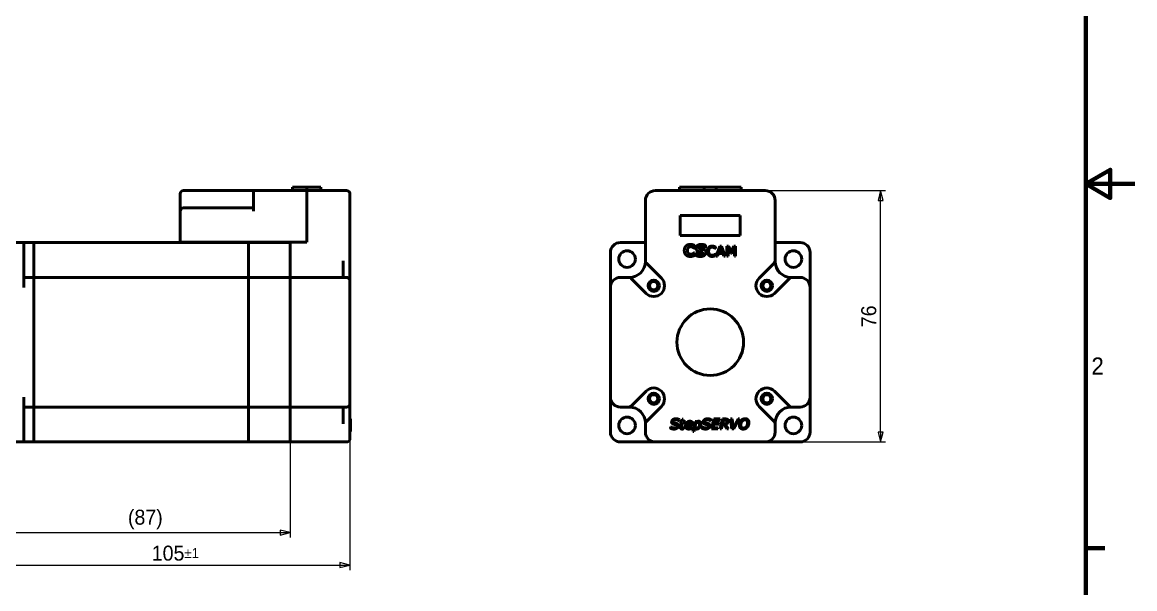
# Model space of a CAD drawing. Header units: millimetres. Extents: x 658 to 2262, y -118 to 445.
# Drawn here: x 942.7 to 1277.1, y 104.7 to 275.1 of the extents above; entities that cross this region are included whole.
import ezdxf

# ---------------------------------------------------------------- set-up
doc = ezdxf.new("R2010")
doc.units = ezdxf.units.MM
doc.header["$LTSCALE"] = 1.5
doc.layers.get('0').update_dxf_attribs({"lineweight": 25})
for name, color, linetype, lineweight in [('경계(ISO)', 7, 'Continuous', 70), ('외형선(ISO)', 7, 'Continuous', 50), ('치수(ISO)', 7, 'Continuous', 25)]:
    doc.layers.add(name, color=color, linetype=linetype, lineweight=lineweight)
doc.styles.get("Standard").update_dxf_attribs({"font": ''})
doc.styles.add('레이블 문자 (JIS)', font='')
doc.styles.get('Standard').set_extended_font_data('Gulim')
doc.styles.get('레이블 문자 (JIS)').set_extended_font_data('Gulim')
doc.dimstyles.new('복사 대상기본값 (JIS)', dxfattribs={"dimscale": 1.5, "dimtxt": 3, "dimasz": 2, "dimexe": 1, "dimexo": 0.5, "dimgap": 0.8, "dimtad": 1, "dimdsep": 46, "dimtxsty": '레이블 문자 (JIS)', "dimblk": 'Filled-1', "dimcen": 0.09, "dimdle": 10, "dimclrd": 256, "dimclre": 256, "dimclrt": 256, "dimazin": 2, "dimtfac": 0.666667, "dimtmove": 0, "dimatfit": 3, "dimldrblk": 'OPEN', "dimfxl": 1, "dimtolj": 1, "dimtzin": 0, "dimlwd": -1, "dimlwe": -1, "dimarcsym": 0})

# ---------------------------------------------------------------- blocks, each defined once
blk = doc.blocks.new('Filled-1')
at = {"color": 0}
for p, q in [((0, 0), (-1, 0.25)), ((-1, 0.25), (-1, -0.25)), ((-1, 0), (0, 0)), ((-1, -0.25), (0, 0))]:
    blk.add_line(p, q, dxfattribs=at)
at = {"color": 0, "flags": 128}
blk.add_lwpolyline([(-1, -0.25), (0, 0), (-1, 0.25), (-1, -0.25)], dxfattribs=at)
at = {"color": 0}
blk.add_solid([(-1, -0.25), (0, 0), (-1, 0.25), (-1, -0.25)], dxfattribs=at)
blk = doc.blocks.new('*D23')
at = {"layer": 'Defpoints', "color": 0}
for p in [(936.25, 151.85), (1023.25, 151.85), (1023.25, 121.63)]:
    blk.add_point(p, dxfattribs=at)
at = {"layer": '치수(ISO)'}
for p, q in [((936.25, 151.1), (936.25, 120.13)), ((1023.25, 151.1), (1023.25, 120.13)), ((939.25, 121.63), (1020.25, 121.63))]:
    blk.add_line(p, q, dxfattribs=at)
at = {"layer": '치수(ISO)', "linetype": 'ByBlock', "xscale": 3, "yscale": 3, "zscale": 3, "rotation": 180}
blk.add_blockref('Filled-1', (936.25, 121.63), dxfattribs=at)
at = {"layer": '치수(ISO)', "linetype": 'ByBlock', "xscale": 3, "yscale": 3, "zscale": 3}
blk.add_blockref('Filled-1', (1023.25, 121.63), dxfattribs=at)
at = {"layer": '치수(ISO)', "insert": (979.75, 128.49), "char_height": 4.5, "attachment_point": 2, "style": '레이블 문자 (JIS)'}
blk.add_mtext('\\A1;(87)', dxfattribs=at)
blk = doc.blocks.new('_Open')
at = {"color": 0, "linetype": 'ByBlock', "lineweight": -2}
for p, q in [((-1, 0.17), (0, 0)), ((-1, -0.17), (0, 0)), ((0, 0), (-1, 0))]:
    blk.add_line(p, q, dxfattribs=at)
blk = doc.blocks.new('*D24')
at = {"layer": 'Defpoints', "color": 0}
for p in [(1041.25, 154.34), (936.25, 151.85), (1041.25, 111.85)]:
    blk.add_point(p, dxfattribs=at)
at = {"layer": '치수(ISO)'}
for p, q in [((936.25, 151.1), (936.25, 110.35)), ((1041.25, 153.59), (1041.25, 110.35)), ((939.25, 111.85), (1038.25, 111.85))]:
    blk.add_line(p, q, dxfattribs=at)
at = {"layer": '치수(ISO)', "linetype": 'ByBlock', "xscale": 3, "yscale": 3, "zscale": 3, "rotation": 180}
blk.add_blockref('Filled-1', (936.25, 111.85), dxfattribs=at)
at = {"layer": '치수(ISO)', "linetype": 'ByBlock', "xscale": 3, "yscale": 3, "zscale": 3}
blk.add_blockref('Filled-1', (1041.25, 111.85), dxfattribs=at)
at = {"layer": '치수(ISO)', "insert": (988.75, 117.68), "char_height": 4.5, "attachment_point": 2, "style": '레이블 문자 (JIS)'}
blk.add_mtext('\\A1;105{\\H3.000000;%%p1}', dxfattribs=at)
blk = doc.blocks.new('*D25')
at = {"layer": 'Defpoints', "color": 0}
for p in [(1166.05, 224.45), (1200.75, 224.45), (1176.55, 148.85)]:
    blk.add_point(p, dxfattribs=at)
at = {"layer": '치수(ISO)'}
for p, q in [((1166.8, 224.45), (1202.25, 224.45)), ((1200.75, 151.85), (1200.75, 221.45)), ((1177.3, 148.85), (1202.25, 148.85))]:
    blk.add_line(p, q, dxfattribs=at)
at = {"layer": '치수(ISO)', "linetype": 'ByBlock', "xscale": 3, "yscale": 3, "zscale": 3}
for p, rotation in [((1200.75, 224.45), 90), ((1200.75, 148.85), 270)]:
    blk.add_blockref('Filled-1', p, dxfattribs=dict(at, rotation=rotation))
at = {"layer": '치수(ISO)', "insert": (1194.93, 186.65), "char_height": 4.5, "attachment_point": 2, "rotation": 90, "style": '레이블 문자 (JIS)'}
blk.add_mtext('\\A1;76', dxfattribs=at)
blk = doc.blocks.new('경계 Default Border')
at = {"layer": '경계(ISO)'}
blk.add_line((410, 74.25), (413.9, 74.25), dxfattribs=at)
at = {"layer": '경계(ISO)', "flags": 128}
for points in [[(10, 10), (10, 287), (410, 287), (410, 10), (10, 10)], [(420, 148.5), (410, 148.5), (415, 151.39), (415, 145.61), (410, 148.5)]]:
    blk.add_lwpolyline(points, dxfattribs=at)
at = {"layer": '경계(ISO)', "insert": (411.16, 109.62), "char_height": 3.5, "attachment_point": 7}
blk.add_mtext('2', dxfattribs=at)

msp = doc.modelspace()

# ---------------------------------------------------------------- linework, layer by layer
at = {"layer": '외형선(ISO)'}
for p, q in [((1012.249, 224.452), (991.249, 224.452)), ((1028.249, 224.452), (1012.249, 224.452)), ((1012.249, 221.452), (1012.249, 224.452)), ((1023.999, 225.452), (1028.249, 225.452)), ((1023.999, 225.452), (1023.999, 224.452)), ((1028.249, 224.452), (1028.249, 225.452)), ((1028.249, 224.452), (1028.249, 225.452)), ((1032.499, 225.452), (1028.249, 225.452)), ((1028.249, 224.452), (1028.249, 221.452)), ((1040.249, 224.452), (1028.249, 224.452)), ((1028.249, 221.452), (1028.249, 224.452)), ((1032.499, 224.452), (1032.499, 225.452)), ((1166.048, 224.452), (1133.048, 224.452)), ((1140.298, 224.452), (1140.298, 225.452)), ((1140.298, 224.452), (1140.298, 225.452)), ((1147.745, 225.452), (1140.298, 225.452)), ((1147.745, 225.452), (1151.35, 225.452)), ((1147.745, 224.452), (1147.745, 225.452)), ((1158.798, 225.452), (1151.35, 225.452)), ((1151.35, 224.452), (1151.35, 225.452)), ((1158.798, 224.452), (1158.798, 225.452)), ((1158.798, 224.452), (1158.798, 225.452)), ((990.249, 223.452), (990.249, 218.218)), ((1012.249, 218.218), (1012.249, 221.452)), ((1028.249, 221.452), (1028.249, 208.952)), ((1028.249, 221.452), (1028.249, 208.952)), ((1041.249, 223.452), (1041.249, 221.452)), ((1041.249, 203.362), (1041.249, 221.452)), ((1130.048, 221.452), (1130.048, 203.362)), ((1169.048, 203.362), (1169.048, 221.452)), ((990.249, 218.218), (990.249, 208.952)), ((1012.249, 219.218), (991.249, 219.218)), ((1140.548, 210.952), (1140.548, 216.952)), ((1140.548, 216.952), (1158.548, 216.952)), ((1158.548, 216.952), (1158.548, 210.952)), ((1158.548, 210.952), (1140.548, 210.952)), ((936.249, 208.852), (943.249, 208.852)), ((943.249, 208.852), (943.249, 205.852)), ((943.249, 208.852), (946.249, 208.852)), ((946.249, 208.852), (1010.749, 208.852)), ((946.249, 208.852), (946.249, 205.852)), ((990.249, 208.952), (991.249, 208.952)), ((1028.249, 208.952), (991.249, 208.952)), ((1010.649, 208.952), (1010.649, 208.852)), ((1010.749, 208.852), (1023.249, 208.852)), ((1010.749, 205.852), (1010.749, 208.852)), ((1028.249, 208.952), (1023.249, 208.952)), ((1023.249, 203.152), (1023.249, 208.952)), ((1130.048, 208.852), (1122.548, 208.852)), ((1144.771, 207.979), (1144.771, 207.13)), ((1148.097, 208.03), (1148.097, 207.224)), ((1151.129, 207.491), (1151.129, 207.018)), ((1151.342, 204.702), (1152.435, 207.702)), ((1152.692, 207.354), (1152.163, 205.88)), ((1152.435, 207.702), (1152.969, 207.702)), ((1153.218, 205.88), (1152.692, 207.354)), ((1152.969, 207.702), (1154.061, 204.702)), ((1154.516, 204.702), (1154.516, 207.702)), ((1154.516, 207.702), (1155.06, 207.702)), ((1155.06, 207.702), (1155.858, 206.031)), ((1155.858, 206.031), (1156.632, 207.702)), ((1156.632, 207.702), (1157.186, 207.702)), ((1157.186, 207.702), (1157.186, 204.702)), ((1176.548, 208.852), (1169.048, 208.852)), ((943.249, 205.852), (943.249, 195.352)), ((946.249, 202.852), (946.249, 205.852)), ((946.249, 205.352), (946.249, 202.852)), ((1010.749, 202.852), (1010.749, 205.852)), ((1010.749, 205.352), (1010.749, 202.852)), ((1023.249, 203.152), (1023.249, 205.852)), ((1119.548, 205.852), (1119.548, 195.352)), ((1144.771, 207.13), (1144.669, 207.13)), ((1144.677, 205.77), (1144.771, 205.77)), ((1144.771, 205.77), (1144.771, 204.933)), ((1145.246, 204.91), (1145.246, 205.747)), ((1145.246, 205.747), (1145.346, 205.747)), ((1148.097, 207.224), (1148, 207.224)), ((1151.129, 207.018), (1151.1, 207.018)), ((1151.1, 205.387), (1151.129, 205.387)), ((1151.129, 205.387), (1151.129, 204.92)), ((1151.746, 204.702), (1151.342, 204.702)), ((1152.038, 205.534), (1151.746, 204.702)), ((1153.343, 205.534), (1152.038, 205.534)), ((1152.163, 205.88), (1153.218, 205.88)), ((1153.637, 204.702), (1153.343, 205.534)), ((1154.061, 204.702), (1153.637, 204.702)), ((1154.889, 204.702), (1154.516, 204.702)), ((1155.716, 205.527), (1154.889, 207.285)), ((1154.889, 207.285), (1154.889, 204.702)), ((1155.954, 205.527), (1155.716, 205.527)), ((1156.786, 207.285), (1155.954, 205.527)), ((1156.786, 204.702), (1156.786, 207.285)), ((1157.186, 204.702), (1156.786, 204.702)), ((1179.548, 195.352), (1179.548, 205.852)), ((946.249, 198.352), (946.249, 202.852)), ((1010.749, 202.852), (1010.749, 198.352)), ((1023.249, 203.152), (1023.249, 198.352)), ((1039.249, 203.362), (1039.249, 203.152)), ((1039.249, 203.152), (1039.249, 198.352)), ((1041.249, 198.857), (1041.249, 203.362)), ((1130.048, 203.362), (1130.048, 203.152)), ((1130.341, 202.655), (1134.846, 198.15)), ((1164.25, 198.15), (1168.755, 202.655)), ((1169.048, 203.152), (1169.048, 203.362)), ((943.249, 198.352), (946.249, 198.352)), ((946.249, 198.352), (1010.749, 198.352)), ((946.249, 198.352), (946.249, 195.352)), ((1010.749, 195.352), (1010.749, 198.352)), ((1010.749, 198.352), (1023.249, 198.352)), ((1023.249, 198.352), (1023.249, 195.352)), ((1040.249, 198.352), (1023.249, 198.352)), ((1023.249, 195.352), (1023.249, 198.352)), ((1041.249, 197.352), (1041.249, 198.857)), ((1041.249, 197.352), (1041.249, 195.352)), ((1125.037, 198.352), (1122.548, 198.352)), ((1125.248, 198.352), (1125.037, 198.352)), ((1130.25, 193.554), (1125.744, 198.059)), ((1173.351, 198.059), (1168.846, 193.554)), ((1174.058, 198.352), (1173.848, 198.352)), ((1176.548, 198.352), (1174.058, 198.352)), ((946.249, 162.352), (946.249, 195.352)), ((946.249, 194.852), (946.249, 162.852)), ((1010.749, 195.352), (1010.749, 162.352)), ((1010.749, 194.852), (1010.749, 162.852)), ((1023.249, 195.352), (1023.249, 162.352)), ((1023.249, 195.352), (1023.249, 162.352)), ((1041.249, 162.352), (1041.249, 195.352)), ((1119.548, 195.352), (1119.548, 162.352)), ((1179.548, 162.352), (1179.548, 195.352)), ((1125.744, 159.645), (1130.25, 164.15)), ((1168.846, 164.15), (1173.351, 159.645)), ((943.249, 162.352), (943.249, 151.852)), ((946.249, 162.352), (946.249, 159.352)), ((1010.749, 159.352), (1010.749, 162.352)), ((1023.249, 162.352), (1023.249, 159.352)), ((1023.249, 159.352), (1023.249, 162.352)), ((1041.249, 162.352), (1041.249, 160.352)), ((1119.548, 162.352), (1119.548, 151.852)), ((1179.548, 151.852), (1179.548, 162.352)), ((946.249, 159.352), (943.249, 159.352)), ((1010.749, 159.352), (946.249, 159.352)), ((946.249, 154.852), (946.249, 159.352)), ((1010.749, 159.352), (1010.749, 154.852)), ((1023.249, 159.352), (1010.749, 159.352)), ((1023.249, 159.352), (1023.249, 154.552)), ((1023.249, 159.352), (1040.249, 159.352)), ((1039.249, 159.352), (1039.249, 154.552)), ((1041.249, 158.846), (1041.249, 160.352)), ((1041.249, 154.341), (1041.249, 158.846)), ((1122.548, 159.352), (1125.037, 159.352)), ((1125.037, 159.352), (1125.248, 159.352)), ((1134.846, 159.554), (1130.341, 155.048)), ((1168.755, 155.048), (1164.25, 159.554)), ((1173.848, 159.352), (1174.058, 159.352)), ((1174.058, 159.352), (1176.548, 159.352)), ((946.249, 154.852), (946.249, 152.352)), ((946.249, 154.852), (946.249, 151.852)), ((1010.749, 154.852), (1010.749, 152.352)), ((1010.749, 154.852), (1010.749, 151.852)), ((1023.249, 154.552), (1023.249, 151.852)), ((1023.249, 151.852), (1023.249, 154.552)), ((1039.249, 154.552), (1039.249, 154.341)), ((1041.249, 155.852), (1041.449, 155.852)), ((1041.249, 155.842), (1041.449, 155.842)), ((1041.249, 151.852), (1041.249, 154.341)), ((1041.449, 155.852), (1041.449, 155.842)), ((1041.449, 155.842), (1041.449, 154.843)), ((1041.449, 154.843), (1041.449, 154.177)), ((1041.449, 154.177), (1041.449, 154.034)), ((1041.449, 154.034), (1041.449, 153.667)), ((1130.048, 154.552), (1130.048, 154.341)), ((1130.048, 154.341), (1130.048, 151.852)), ((1140.139, 155.193), (1140.169, 155.193)), ((1140.169, 155.193), (1140.259, 155.621)), ((1140.837, 154.732), (1140.558, 153.523)), ((1140.651, 155.039), (1140.583, 154.732)), ((1140.583, 154.732), (1140.837, 154.732)), ((1140.908, 155.039), (1140.651, 155.039)), ((1141.058, 155.685), (1140.908, 155.039)), ((1140.974, 153.694), (1141.217, 154.732)), ((1141.437, 155.685), (1141.058, 155.685)), ((1141.217, 154.732), (1142, 154.732)), ((1141.288, 155.039), (1141.437, 155.685)), ((1142.069, 155.039), (1141.288, 155.039)), ((1142, 154.732), (1142.069, 155.039)), ((1142.485, 153.88), (1144.146, 153.88)), ((1143.83, 154.159), (1142.539, 154.159)), ((1144.986, 155.039), (1144.273, 151.958)), ((1144.942, 153.209), (1145.236, 154.485)), ((1145.363, 155.039), (1144.986, 155.039)), ((1145.309, 154.803), (1145.363, 155.039)), ((1149.617, 155.193), (1149.646, 155.193)), ((1149.646, 155.193), (1149.737, 155.621)), ((1150.579, 155.788), (1149.886, 152.788)), ((1150.364, 153.126), (1150.626, 154.262)), ((1152.553, 155.788), (1150.579, 155.788)), ((1150.626, 154.262), (1152.203, 154.262)), ((1150.704, 154.6), (1150.9, 155.45)), ((1152.281, 154.6), (1150.704, 154.6)), ((1150.9, 155.45), (1152.475, 155.45)), ((1152.203, 154.262), (1152.281, 154.6)), ((1152.475, 155.45), (1152.553, 155.788)), ((1153.187, 155.788), (1152.494, 152.788)), ((1152.898, 152.788), (1153.175, 153.988)), ((1153.175, 153.988), (1153.746, 153.988)), ((1154.003, 155.788), (1153.187, 155.788)), ((1153.249, 154.306), (1153.513, 155.46)), ((1153.67, 154.306), (1153.249, 154.306)), ((1153.513, 155.46), (1153.964, 155.46)), ((1153.746, 153.988), (1154.534, 152.788)), ((1155.002, 152.788), (1154.138, 154.083)), ((1155.671, 155.788), (1156.07, 152.788)), ((1156.085, 155.788), (1155.671, 155.788)), ((1156.418, 153.15), (1156.085, 155.788)), ((1157.965, 155.788), (1156.418, 153.15)), ((1156.601, 152.788), (1158.387, 155.788)), ((1158.387, 155.788), (1157.965, 155.788)), ((1169.048, 154.341), (1169.048, 154.552)), ((1169.048, 151.852), (1169.048, 154.341)), ((943.249, 151.852), (943.249, 148.852)), ((946.249, 151.852), (946.249, 148.852)), ((1010.749, 148.852), (1010.749, 151.852)), ((1023.249, 151.852), (1023.249, 148.852)), ((1023.249, 148.852), (1023.249, 151.852)), ((1041.249, 153.442), (1041.449, 153.442)), ((1041.249, 152.984), (1041.449, 152.984)), ((1041.249, 152.734), (1041.449, 152.734)), ((1041.249, 151.958), (1041.449, 151.958)), ((1041.249, 151.852), (1041.249, 149.852)), ((1041.449, 153.667), (1041.449, 153.442)), ((1041.449, 153.442), (1041.449, 152.984)), ((1041.449, 152.984), (1041.449, 152.734)), ((1041.449, 152.734), (1041.449, 151.958)), ((1137.649, 153.442), (1137.551, 152.984)), ((1137.676, 153.442), (1137.649, 153.442)), ((1141.574, 152.808), (1141.645, 153.133)), ((1141.645, 153.133), (1141.626, 153.133)), ((1143.92, 152.925), (1144.004, 153.334)), ((1144.004, 153.334), (1143.982, 153.334)), ((1144.273, 151.958), (1144.653, 151.958)), ((1144.653, 151.958), (1144.871, 152.905)), ((1147.126, 153.442), (1147.028, 152.984)), ((1147.153, 153.442), (1147.126, 153.442)), ((1149.886, 152.788), (1151.863, 152.788)), ((1151.941, 153.126), (1150.364, 153.126)), ((1151.863, 152.788), (1151.941, 153.126)), ((1152.494, 152.788), (1152.898, 152.788)), ((1154.534, 152.788), (1155.002, 152.788)), ((1156.07, 152.788), (1156.601, 152.788)), ((943.249, 148.852), (936.249, 148.852)), ((946.249, 148.852), (943.249, 148.852)), ((1010.749, 148.852), (946.249, 148.852)), ((1023.249, 148.852), (1010.749, 148.852)), ((1023.249, 148.852), (1040.249, 148.852)), ((1122.548, 148.852), (1133.048, 148.852)), ((1133.048, 148.852), (1166.048, 148.852)), ((1166.048, 148.852), (1176.548, 148.852))]:
    msp.add_line(p, q, dxfattribs=at)
for centre, radius in [((1124.548, 203.852), 2.5), ((1174.548, 203.852), 2.5), ((1132.548, 195.852), 1.7), ((1166.548, 195.852), 1.7), ((1132.548, 195.852), 1.23), ((1166.548, 195.852), 1.23), ((1149.548, 178.852), 10), ((1132.548, 161.852), 1.7), ((1132.548, 161.852), 1.23), ((1166.548, 161.852), 1.7), ((1166.548, 161.852), 1.23), ((1124.548, 153.852), 2.5), ((1174.548, 153.852), 2.5)]:
    msp.add_circle(centre, radius, dxfattribs=at)
for centre, radius, start, end in [((991.249, 223.452), 1, 90, 180), ((1040.249, 223.452), 1, 0, 90), ((1133.048, 221.452), 3, 90, 180), ((1166.048, 221.452), 3, 0, 90), ((991.249, 218.218), 1, 90, 180), ((1122.548, 205.852), 3, 90, 180), ((1176.548, 205.852), 3, 0, 90), ((1125.248, 203.152), 4.8, 270, 0), ((1131.048, 203.362), 1, 180, 225), ((1168.048, 203.362), 1, 315, 0), ((1173.848, 203.152), 4.8, 180, 270), ((1040.249, 197.352), 1, 0, 90), ((1122.548, 195.352), 3, 90, 180), ((1125.037, 197.352), 1, 45, 90), ((1132.548, 195.852), 3.25, 225, 45), ((1166.548, 195.852), 3.25, 135, 315), ((1174.058, 197.352), 1, 90, 135), ((1176.548, 195.352), 3, 0, 90), ((1132.548, 161.852), 3.25, 315, 135), ((1166.548, 161.852), 3.25, 45, 225), ((1122.548, 162.352), 3, 180, 270), ((1176.548, 162.352), 3, 270, 0), ((1040.249, 160.352), 1, 270, 0), ((1125.037, 160.352), 1, 270, 315), ((1125.248, 154.552), 4.8, 0, 90), ((1173.848, 154.552), 4.8, 90, 180), ((1174.058, 160.352), 1, 225, 270), ((1131.048, 154.341), 1, 135, 180), ((1168.048, 154.341), 1, 0, 45), ((1122.548, 151.852), 3, 180, 270), ((1133.048, 151.852), 3, 180, 270), ((1166.048, 151.852), 3, 270, 0), ((1176.548, 151.852), 3, 270, 0), ((1040.249, 149.852), 1, 270, 0)]:
    msp.add_arc(centre, radius, start, end, dxfattribs=at)
for points in [[(1141.749, 206.447), (1141.749, 206.864), (1141.997, 207.542), (1142.234, 207.784)], [(1142.234, 207.784), (1142.463, 208.016), (1143.137, 208.27), (1143.537, 208.27)], [(1142.997, 207.336), (1142.857, 207.202), (1142.686, 206.759), (1142.686, 206.444)], [(1143.674, 207.593), (1143.486, 207.593), (1143.14, 207.473), (1142.997, 207.336)], [(1143.537, 208.27), (1143.757, 208.27), (1144.111, 208.222), (1144.263, 208.182)], [(1144.277, 207.416), (1144.146, 207.49), (1143.846, 207.593), (1143.674, 207.593)], [(1144.263, 208.182), (1144.42, 208.136), (1144.674, 208.024), (1144.771, 207.979)], [(1144.669, 207.13), (1144.603, 207.187), (1144.403, 207.342), (1144.277, 207.416)], [(1145.266, 207.159), (1145.266, 207.647), (1146.143, 208.264), (1146.831, 208.264)], [(1146.417, 207.547), (1146.326, 207.513), (1146.194, 207.37), (1146.194, 207.279)], [(1146.857, 207.622), (1146.743, 207.622), (1146.52, 207.59), (1146.417, 207.547)], [(1146.831, 208.264), (1147.177, 208.264), (1147.851, 208.13), (1148.097, 208.03)], [(1148, 207.224), (1147.789, 207.393), (1147.177, 207.622), (1146.857, 207.622)], [(1148.641, 206.198), (1148.641, 206.57), (1148.852, 207.153), (1149.048, 207.354)], [(1149.048, 207.354), (1149.239, 207.55), (1149.782, 207.755), (1150.113, 207.755)], [(1150.086, 207.415), (1149.858, 207.415), (1149.493, 207.268), (1149.349, 207.114)], [(1151.1, 207.018), (1150.85, 207.227), (1150.363, 207.415), (1150.086, 207.415)], [(1150.113, 207.755), (1150.353, 207.755), (1150.835, 207.638), (1151.129, 207.491)], [(1142.246, 205.09), (1142.009, 205.319), (1141.749, 206.002), (1141.749, 206.447)], [(1143.534, 204.633), (1143.143, 204.633), (1142.483, 204.864), (1142.246, 205.09)], [(1142.686, 206.444), (1142.686, 206.116), (1142.871, 205.676), (1143.011, 205.55)], [(1143.011, 205.55), (1143.154, 205.422), (1143.509, 205.31), (1143.68, 205.31)], [(1144.269, 204.733), (1144.097, 204.684), (1143.797, 204.633), (1143.534, 204.633)], [(1143.68, 205.31), (1143.843, 205.31), (1144.166, 205.407), (1144.303, 205.493)], [(1144.771, 204.933), (1144.64, 204.876), (1144.4, 204.773), (1144.269, 204.733)], [(1144.303, 205.493), (1144.417, 205.559), (1144.614, 205.713), (1144.677, 205.77)], [(1146.609, 204.639), (1146.174, 204.639), (1145.529, 204.79), (1145.246, 204.91)], [(1146.094, 206.159), (1145.654, 206.302), (1145.266, 206.793), (1145.266, 207.159)], [(1145.346, 205.747), (1145.623, 205.524), (1146.317, 205.284), (1146.637, 205.284)], [(1146.926, 205.967), (1146.729, 206.013), (1146.289, 206.096), (1146.094, 206.159)], [(1146.194, 207.279), (1146.194, 207.139), (1146.406, 206.99), (1146.7, 206.93)], [(1148.237, 205.802), (1148.237, 205.284), (1147.36, 204.639), (1146.609, 204.639)], [(1146.637, 205.284), (1146.72, 205.284), (1146.986, 205.313), (1147.071, 205.344)], [(1146.7, 206.93), (1146.891, 206.89), (1147.249, 206.816), (1147.451, 206.75)], [(1147.309, 205.639), (1147.309, 205.756), (1147.114, 205.922), (1146.926, 205.967)], [(1147.071, 205.344), (1147.174, 205.387), (1147.309, 205.516), (1147.309, 205.639)], [(1147.451, 206.75), (1147.854, 206.616), (1148.237, 206.164), (1148.237, 205.802)], [(1149.053, 205.027), (1148.859, 205.218), (1148.641, 205.809), (1148.641, 206.198)], [(1150.111, 204.648), (1149.782, 204.648), (1149.249, 204.831), (1149.053, 205.027)], [(1149.349, 207.114), (1149.209, 206.962), (1149.055, 206.502), (1149.055, 206.198)], [(1149.055, 206.198), (1149.055, 205.882), (1149.226, 205.429), (1149.361, 205.284)], [(1149.361, 205.284), (1149.503, 205.135), (1149.88, 204.993), (1150.089, 204.993)], [(1150.089, 204.993), (1150.378, 204.993), (1150.882, 205.191), (1151.1, 205.387)], [(1150.693, 204.741), (1150.571, 204.702), (1150.282, 204.648), (1150.111, 204.648)], [(1151.129, 204.92), (1151.019, 204.871), (1150.84, 204.787), (1150.693, 204.741)], [(1139.245, 155.842), (1138.67, 155.842), (1137.943, 155.271), (1137.943, 154.843)], [(1137.943, 154.843), (1137.943, 154.588), (1138.29, 154.248), (1138.606, 154.177)], [(1138.371, 154.943), (1138.371, 155.19), (1138.809, 155.514), (1139.174, 155.514)], [(1138.731, 154.559), (1138.528, 154.61), (1138.371, 154.811), (1138.371, 154.943)], [(1138.606, 154.177), (1138.768, 154.137), (1139.13, 154.071), (1139.26, 154.034)], [(1139.432, 154.404), (1139.287, 154.441), (1138.858, 154.529), (1138.731, 154.559)], [(1139.174, 155.514), (1139.468, 155.514), (1139.997, 155.325), (1140.139, 155.193)], [(1140.259, 155.621), (1140.073, 155.712), (1139.561, 155.842), (1139.245, 155.842)], [(1139.26, 154.034), (1139.417, 153.99), (1139.581, 153.807), (1139.581, 153.667)], [(1140.014, 153.78), (1140.014, 154.015), (1139.718, 154.326), (1139.432, 154.404)], [(1143.431, 155.102), (1142.853, 155.102), (1142.072, 154.218), (1142.072, 153.599)], [(1142.463, 153.66), (1142.463, 153.709), (1142.473, 153.821), (1142.485, 153.88)], [(1142.539, 154.159), (1142.62, 154.448), (1143.063, 154.803), (1143.35, 154.803)], [(1143.35, 154.803), (1143.612, 154.803), (1143.847, 154.561), (1143.847, 154.345)], [(1144.219, 154.377), (1144.219, 154.72), (1143.813, 155.102), (1143.431, 155.102)], [(1143.847, 154.345), (1143.847, 154.299), (1143.84, 154.218), (1143.83, 154.159)], [(1144.146, 153.88), (1144.185, 154.054), (1144.219, 154.316), (1144.219, 154.377)], [(1145.236, 154.485), (1145.39, 154.59), (1145.75, 154.754), (1145.916, 154.754)], [(1146.078, 155.102), (1145.86, 155.102), (1145.495, 154.933), (1145.309, 154.803)], [(1145.916, 154.754), (1146.147, 154.754), (1146.355, 154.495), (1146.355, 154.255)], [(1146.752, 154.328), (1146.752, 154.696), (1146.406, 155.102), (1146.078, 155.102)], [(1146.355, 154.255), (1146.355, 154.017), (1146.242, 153.601), (1146.127, 153.432)], [(1146.372, 153.199), (1146.543, 153.405), (1146.752, 153.993), (1146.752, 154.328)], [(1148.723, 155.842), (1148.147, 155.842), (1147.42, 155.271), (1147.42, 154.843)], [(1147.42, 154.843), (1147.42, 154.588), (1147.768, 154.248), (1148.084, 154.177)], [(1147.849, 154.943), (1147.849, 155.19), (1148.287, 155.514), (1148.652, 155.514)], [(1148.209, 154.559), (1148.005, 154.61), (1147.849, 154.811), (1147.849, 154.943)], [(1148.084, 154.177), (1148.245, 154.137), (1148.608, 154.071), (1148.738, 154.034)], [(1148.909, 154.404), (1148.765, 154.441), (1148.336, 154.529), (1148.209, 154.559)], [(1148.652, 155.514), (1148.946, 155.514), (1149.475, 155.325), (1149.617, 155.193)], [(1149.737, 155.621), (1149.551, 155.712), (1149.039, 155.842), (1148.723, 155.842)], [(1148.738, 154.034), (1148.894, 153.99), (1149.058, 153.807), (1149.058, 153.667)], [(1149.492, 153.78), (1149.492, 154.015), (1149.196, 154.326), (1148.909, 154.404)], [(1154.275, 154.468), (1154.157, 154.38), (1153.866, 154.306), (1153.67, 154.306)], [(1153.964, 155.46), (1154.125, 155.46), (1154.346, 155.411), (1154.424, 155.35)], [(1154.745, 155.624), (1154.62, 155.717), (1154.277, 155.788), (1154.003, 155.788)], [(1154.138, 154.083), (1154.52, 154.194), (1154.987, 154.759), (1154.987, 155.134)], [(1154.554, 155.043), (1154.554, 154.872), (1154.407, 154.571), (1154.275, 154.468)], [(1154.424, 155.35), (1154.49, 155.298), (1154.554, 155.151), (1154.554, 155.043)], [(1154.987, 155.134), (1154.987, 155.308), (1154.858, 155.543), (1154.745, 155.624)], [(1158.778, 155.257), (1158.551, 154.977), (1158.308, 154.262), (1158.308, 153.851)], [(1158.308, 153.851), (1158.308, 153.312), (1158.913, 152.724), (1159.449, 152.724)], [(1158.729, 153.914), (1158.729, 154.225), (1158.903, 154.811), (1159.065, 155.034)], [(1159.516, 153.052), (1159.143, 153.052), (1158.729, 153.498), (1158.729, 153.914)], [(1160.045, 155.852), (1159.655, 155.852), (1158.999, 155.526), (1158.778, 155.257)], [(1159.065, 155.034), (1159.232, 155.259), (1159.694, 155.523), (1159.983, 155.523)], [(1159.983, 155.523), (1160.353, 155.523), (1160.767, 155.083), (1160.767, 154.671)], [(1161.188, 154.728), (1161.188, 155.269), (1160.578, 155.852), (1160.045, 155.852)], [(1160.767, 154.671), (1160.767, 154.328), (1160.593, 153.763), (1160.424, 153.532)], [(1160.728, 153.334), (1160.953, 153.608), (1161.188, 154.336), (1161.188, 154.728)], [(1137.551, 152.984), (1137.805, 152.857), (1138.332, 152.734), (1138.626, 152.734)], [(1138.694, 153.062), (1138.432, 153.062), (1137.869, 153.258), (1137.676, 153.442)], [(1138.626, 152.734), (1138.964, 152.734), (1139.461, 152.903), (1139.647, 153.052)], [(1139.581, 153.667), (1139.581, 153.403), (1139.123, 153.062), (1138.694, 153.062)], [(1139.647, 153.052), (1139.821, 153.192), (1140.014, 153.581), (1140.014, 153.78)], [(1140.558, 153.523), (1140.541, 153.442), (1140.524, 153.317), (1140.524, 153.251)], [(1140.524, 153.251), (1140.524, 152.989), (1140.827, 152.744), (1141.107, 152.744)], [(1140.923, 153.351), (1140.923, 153.41), (1140.955, 153.616), (1140.974, 153.694)], [(1141.273, 153.06), (1141.072, 153.06), (1140.923, 153.204), (1140.923, 153.351)], [(1141.107, 152.744), (1141.205, 152.744), (1141.462, 152.781), (1141.574, 152.808)], [(1141.626, 153.133), (1141.584, 153.116), (1141.356, 153.06), (1141.273, 153.06)], [(1142.072, 153.599), (1142.072, 153.175), (1142.603, 152.737), (1143.071, 152.737)], [(1143.129, 153.052), (1142.811, 153.052), (1142.463, 153.376), (1142.463, 153.66)], [(1143.071, 152.737), (1143.215, 152.737), (1143.409, 152.768), (1143.534, 152.798)], [(1143.982, 153.334), (1143.823, 153.226), (1143.352, 153.052), (1143.129, 153.052)], [(1143.534, 152.798), (1143.658, 152.83), (1143.82, 152.888), (1143.92, 152.925)], [(1144.871, 152.905), (1144.996, 152.827), (1145.299, 152.744), (1145.48, 152.744)], [(1145.478, 153.07), (1145.309, 153.07), (1145.072, 153.138), (1144.942, 153.209)], [(1146.127, 153.432), (1146.019, 153.27), (1145.686, 153.07), (1145.478, 153.07)], [(1145.48, 152.744), (1145.74, 152.744), (1146.2, 152.989), (1146.372, 153.199)], [(1147.028, 152.984), (1147.283, 152.857), (1147.809, 152.734), (1148.103, 152.734)], [(1148.172, 153.062), (1147.91, 153.062), (1147.347, 153.258), (1147.153, 153.442)], [(1148.103, 152.734), (1148.441, 152.734), (1148.938, 152.903), (1149.125, 153.052)], [(1149.058, 153.667), (1149.058, 153.403), (1148.6, 153.062), (1148.172, 153.062)], [(1149.125, 153.052), (1149.298, 153.192), (1149.492, 153.581), (1149.492, 153.78)], [(1159.449, 152.724), (1159.854, 152.724), (1160.5, 153.05), (1160.728, 153.334)], [(1160.424, 153.532), (1160.265, 153.314), (1159.8, 153.052), (1159.516, 153.052)]]:
    msp.add_open_spline(points, degree=2, dxfattribs=at)

# ---------------------------------------------------------------- block references
at = {"color": 0, "xscale": 1.474767, "yscale": 1.474767, "zscale": 1.474767}
msp.add_blockref('경계 Default Border', (657.74, 7.435), dxfattribs=at)

# ---------------------------------------------------------------- dimensions: what is measured, and where the dimension line sits
at = {"layer": '치수(ISO)'}
dim = msp.add_linear_dim(base=(1200.747, 224.452), p1=(1176.548, 148.852), p2=(1166.048, 224.452), angle=270, dimstyle='복사 대상기본값 (JIS)', override={"dimgap": 0.8, "dimdec": 0, "dimtol": 0, "dimlim": 0, "dimtp": 0, "dimtm": 0, "dimtdec": 2, "dimtofl": 0, "dimatfit": 1}, dxfattribs=at)
dim.commit()
dim.dimension.update_dxf_attribs({"geometry": '*D25', "text_midpoint": (1200.747, 186.652), "dimtype": 160})
dim = msp.add_linear_dim(base=(1041.249, 111.855), p1=(936.249, 151.852), p2=(1041.249, 154.341), dimstyle='복사 대상기본값 (JIS)', override={"dimgap": 0.8, "dimdec": 2, "dimtol": 1, "dimlim": 0, "dimtp": 1, "dimtm": 1, "dimtdec": 0, "dimtofl": 0, "dimatfit": 1}, dxfattribs=at)
dim.commit()
dim.dimension.update_dxf_attribs({"geometry": '*D24', "text_midpoint": (988.749, 111.855), "dimtype": 160})
dim = msp.add_linear_dim(base=(1023.249, 121.63), p1=(936.249, 151.852), p2=(1023.249, 151.852), text='(<>)', dimstyle='복사 대상기본값 (JIS)', override={"dimgap": 0.8, "dimdec": 2, "dimtol": 0, "dimlim": 0, "dimtp": 0, "dimtm": 0, "dimtdec": 2, "dimtofl": 0, "dimatfit": 1}, dxfattribs=at)
dim.commit()
dim.dimension.update_dxf_attribs({"geometry": '*D23', "text_midpoint": (979.749, 121.63), "dimtype": 160})

doc.saveas('drawing.dxf')
